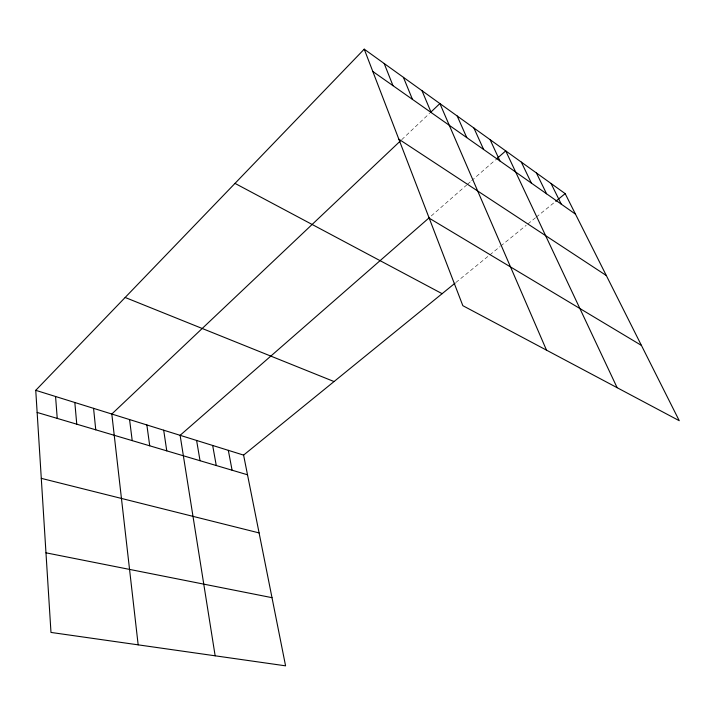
<?xml version="1.0" encoding="UTF-8"?>
<svg xmlns="http://www.w3.org/2000/svg" width="715" height="715" viewBox="0 0 715 715"><rect width="100%" height="100%" fill="white"/><g stroke="black" fill="none" stroke-linecap="round" stroke-linejoin="round"><path stroke-width="0.54" stroke-dasharray="3.58 2.68" d="M401.723 139.684L429.626 113.283M431.27 215.939L466.725 184.971M467.556 184.238L470.836 181.378M471.65 180.663L495.647 159.704M455.911 282.47L488.98 255.586M489.838 254.889L499.928 246.684M500.759 246.005L526.213 225.305M527.929 223.92L535.455 217.798M536.286 217.119L554.894 201.988"/><path stroke-width="1.07" d="M35.75 390.327L243.592 455.098L285.58 665.835L50.98 632.435L35.75 390.327L364.23 49.165L565.172 193.631L679.25 420.706L462.837 305.68L364.23 49.165M400.141 141.186L111.808 414.03L138.165 644.85M430.412 112.541L439.895 103.568L546.501 350.153M429.608 217.396L180.117 435.319L215.152 655.807M496.487 158.971L505.728 150.892L617.134 387.691M243.592 455.098L455.053 283.167M555.752 201.29L565.172 193.631M45.966 552.82L271.995 597.669M41.282 478.353L259.098 532.916M37.144 412.448L247.515 474.787M125.161 297.467L334.048 381.551M234.994 183.389L442.12 293.686M429.197 218.173L641.418 345.408M398.827 139.175L606.32 275.534M372.792 71.455L575.477 214.143M551.024 183.46L561.257 204.133M536.42 172.959L546.564 193.783M521.324 162.108L531.379 183.094M490.088 139.648L499.919 160.947M473.92 128.021L483.626 149.471M457.198 116L466.761 137.602M421.984 90.689L431.208 112.568M403.421 77.345L412.448 99.367M384.187 63.51L392.991 85.675M228.326 450.343L232.089 470.22M212.668 445.463L216.27 465.528M196.607 440.458L200.039 460.719M163.699 430.207L166.765 450.861M146.861 424.951L149.721 445.803M129.567 419.562L132.212 440.619M93.567 408.345L95.756 429.813M74.825 402.5L76.764 424.192M55.564 396.503L57.236 418.4"/></g></svg>
